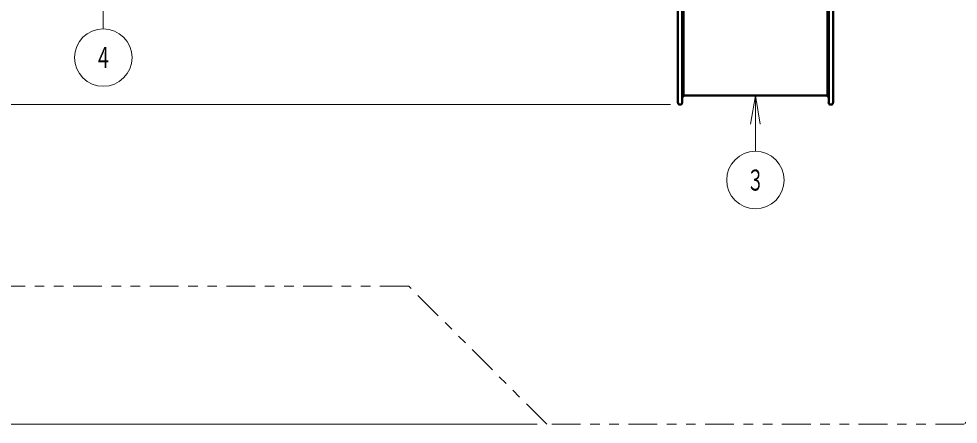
# Model space of a CAD drawing. Units: millimetres on the paper. Extents: x -385 to 0, y -594 to 267.
# Drawn here: x -321.6 to -223.7, y 94.8 to 137.1 of the extents above; entities that cross this region are included whole.
import ezdxf
from ezdxf.enums import TextEntityAlignment as Align

# ---------------------------------------------------------------- set-up
doc = ezdxf.new("R2010")
doc.units = ezdxf.units.MM
doc.linetypes.add('USER3', pattern=[8, 3, -1, 1, -1, 1, -1])
doc.layers.add('LY_1', color=140, linetype='Continuous', lineweight=50)
doc.styles.add('ＭＳ ゴシック', font='')
doc.styles.get('ＭＳ ゴシック').set_extended_font_data('MS Gothic')

msp = doc.modelspace()

# ---------------------------------------------------------------- linework, layer by layer
at = {"layer": 'LY_1'}
for p, q in [((-252.908, 128.359), (-252.908, 170.508)), ((-252.455, 128.359), (-252.455, 170.508)), ((-252.332, 129.026), (-252.332, 170.508)), ((-237.312, 129.026), (-237.312, 170.508)), ((-237.188, 128.359), (-237.188, 170.508)), ((-236.735, 128.359), (-236.735, 170.508)), ((-252.455, 128.943), (-252.415, 128.943)), ((-237.312, 129.098), (-252.332, 129.098)), ((-237.188, 128.943), (-237.228, 128.943))]:
    msp.add_line(p, q, dxfattribs=at)
at = {"layer": 'LY_1', "color": 7, "lineweight": 13}
for p, q in [((-312.83, 141.694), (-312.83, 136.045)), ((-245.322, 126.098), (-244.822, 129.098)), ((-244.822, 129.098), (-244.322, 126.098)), ((-244.822, 129.098), (-244.822, 126.098)), ((-244.822, 129.098), (-244.822, 123.263)), ((-253.682, 128.132), (-357.456, 128.132)), ((-267.583, 94.799), (-366.363, 94.799))]:
    msp.add_line(p, q, dxfattribs=at)
at = {"layer": 'LY_1', "color": 7, "linetype": 'USER3', "lineweight": 13}
msp.add_lwpolyline([(-348.383, 170.47), (-335.564, 183.289), (-335.564, 202.716), (-312.645, 225.635), (-284.498, 225.635), (-272.93, 214.068), (-259.06, 214.068), (-245.488, 227.639), (-211.988, 227.639), (-198.417, 214.068), (-159.754, 214.068), (-141.746, 196.059), (-141.746, 158.091), (-159.754, 140.083), (-206.735, 140.083), (-206.735, 111.125), (-223.061, 94.799), (-266.583, 94.799), (-280.972, 109.189), (-322.999, 109.189), (-348.381, 134.571), (-348.381, 170.471)], dxfattribs=at)
at = {"layer": 'LY_1', "color": 7, "lineweight": 13}
for centre in [(-312.83, 133.045), (-244.822, 120.263)]:
    msp.add_circle(centre, 3, dxfattribs=at)
at = {"layer": 'LY_1'}
for centre, radius, start, end in [((-252.682, 128.359), 0.227, 180, 0), ((-252.415, 129.026), 0.0833, 270, 0), ((-237.228, 129.026), 0.0833, 180, 270), ((-236.962, 128.359), 0.227, 180, 0)]:
    msp.add_arc(centre, radius, start, end, dxfattribs=at)

# ---------------------------------------------------------------- texts
at = {"layer": 'LY_1', "color": 7, "style": 'ＭＳ ゴシック', "width": 0.6}
for s, p in [('４', (-312.83, 133.045)), ('３', (-244.822, 120.263))]:
    msp.add_text(s, height=2.199, dxfattribs=at).set_placement(p, align=Align.MIDDLE_CENTER)

doc.saveas('drawing.dxf')
